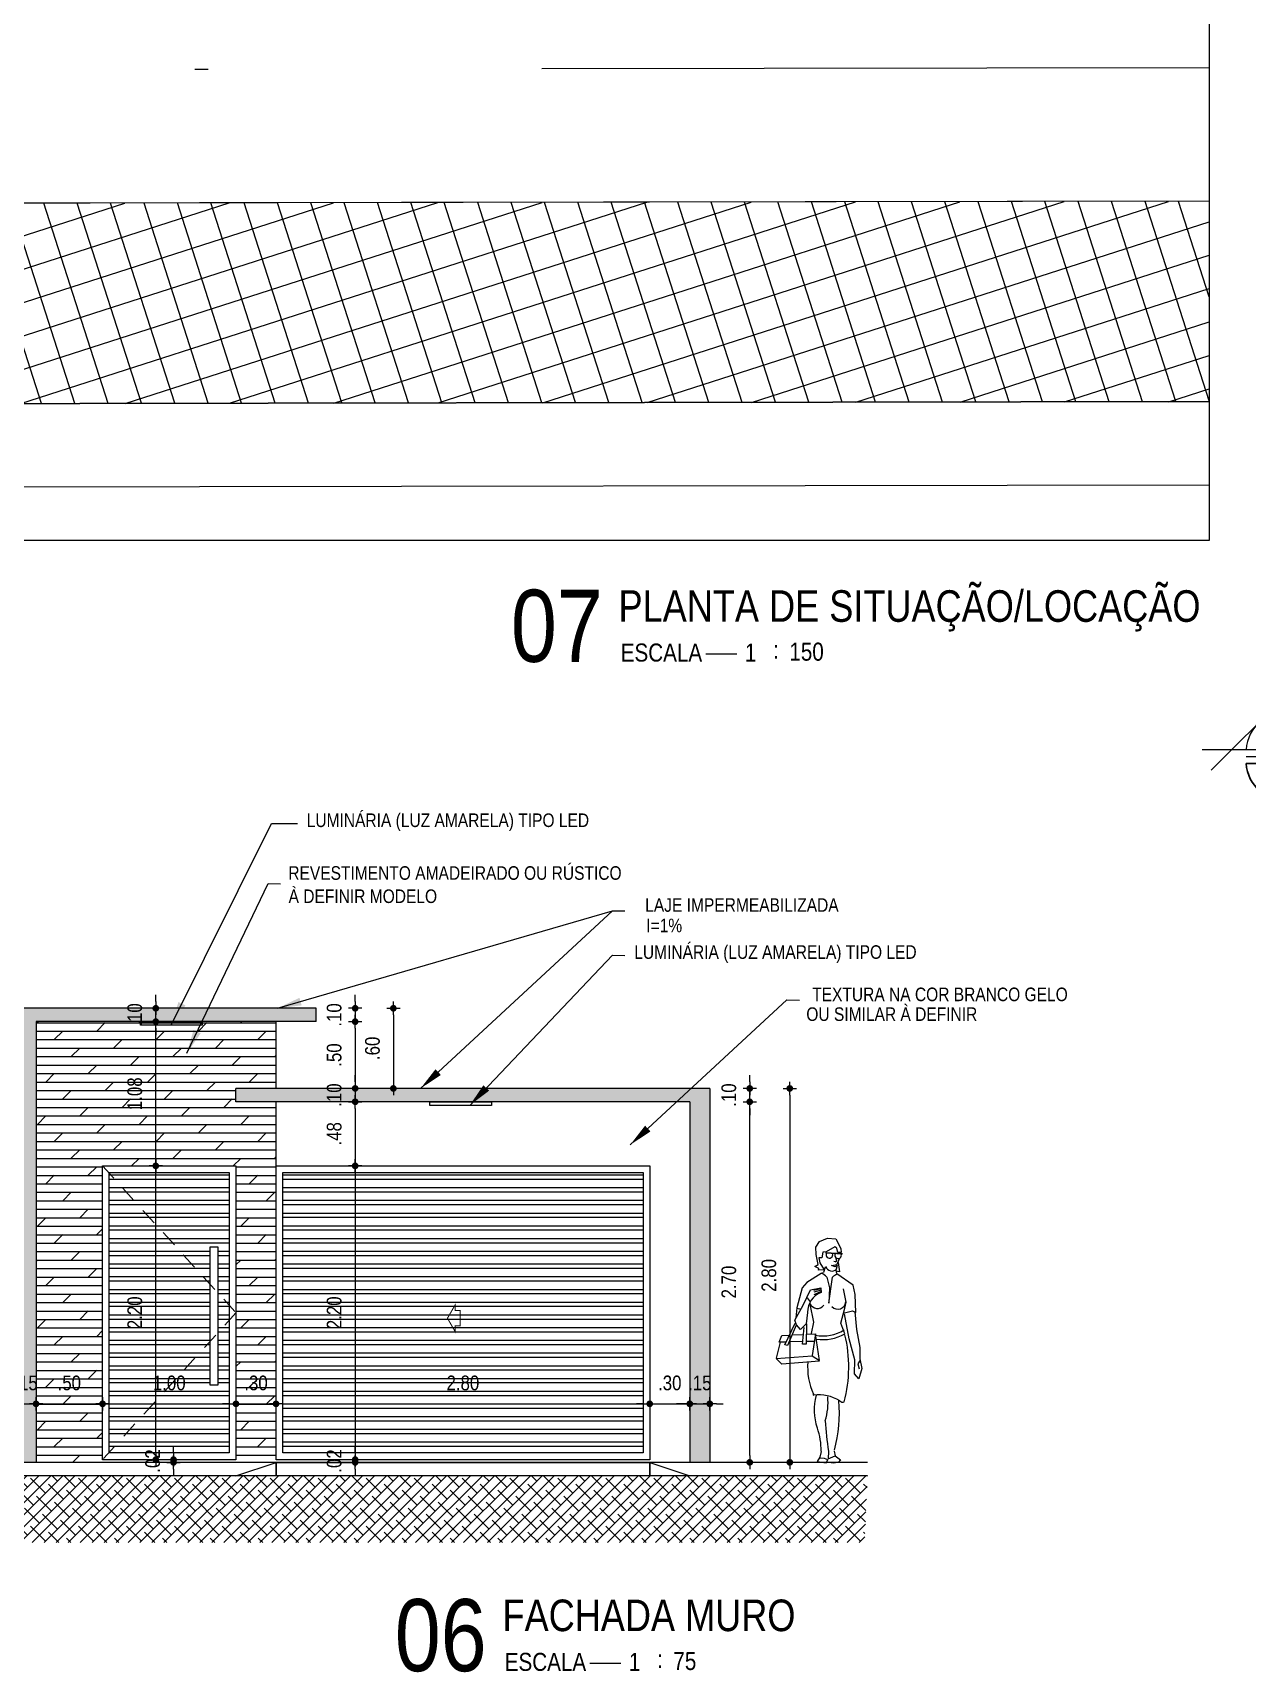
# Model space of a CAD drawing. Header units: millimetres. Extents: x 4762.7 to 4825.8, y 962.1 to 1006.6.
# Drawn here: x 4770.72 to 4779.82, y 975.2 to 987.47 of the extents above; entities that cross this region are included whole.
import ezdxf
from ezdxf.enums import TextEntityAlignment as Align

# ---------------------------------------------------------------- set-up
doc = ezdxf.new("R2010")
doc.units = ezdxf.units.MM
doc.linetypes.add('DASHDOT', pattern=[1, 0.5, -0.25, 0, -0.25])
doc.linetypes.add('HIDDEN2', pattern=[0.1875, 0.125, -0.0625])
for name, color, linetype in [('0-COTAS', 8, 'Continuous'), ('Bra-Rua Calçadas', 1, 'Continuous'), ('Calçada', 1, 'Continuous'), ('COTA', 7, 'Continuous'), ('E-hatch', 8, 'Continuous'), ('E-Pen-B', 5, 'Continuous'), ('E-pen-m', 6, 'Continuous'), ('E-pen-y', 2, 'Continuous'), ('E-txt-g', 3, 'Continuous'), ('E-TXT-Y', 2, 'Continuous'), ('EIXO DAS VIAS', 252, 'DASHDOT'), ('LAYER1', 2, 'Continuous'), ('Lotes', 2, 'Continuous'), ('Área Verde Alameda etc.', 92, 'Continuous')]:
    doc.layers.add(name, color=color, linetype=linetype)
for name, color, linetype, lineweight in [('E-Cta-W', 7, 'Continuous', 20), ('E-Lay-9', 9, 'Continuous', 9), ('E-Pen-G', 3, 'Continuous', 30), ('E-Txt-W', 7, 'Continuous', 20)]:
    doc.layers.add(name, color=color, linetype=linetype, lineweight=lineweight)
doc.styles.add('F2', font='ARIALN.TTF')
doc.styles.get("Standard").update_dxf_attribs({"font": 'arial.ttf'})
doc.dimstyles.new('ARQUITETURA', dxfattribs={"dimtxt": 0.11, "dimasz": 0.05, "dimexe": 0.1, "dimexo": 0, "dimgap": 0.1, "dimtad": 1, "dimzin": 5, "dimdsep": 46, "dimtxsty": 'F2', "dimblk": 'COTA', "dimcen": 0, "dimse1": 1, "dimse2": 1, "dimadec": 0, "dimazin": 0, "dimtfac": 2, "dimtix": 1, "dimtmove": 2, "dimatfit": 3, "dimldrblk": 'COTA', "dimfxl": 1, "dimtolj": 1, "dimtzin": 5, "dimarcsym": 0})
doc.dimstyles.get("Standard").update_dxf_attribs({"dimtxt": 0.18, "dimasz": 0.18, "dimexe": 0.18, "dimexo": 0.0625, "dimgap": 0.09, "dimtad": 0, "dimtih": 1, "dimtoh": 1, "dimdec": 4, "dimzin": 0, "dimdsep": 46, "dimtxsty": 'Standard', "dimcen": 0.09, "dimadec": 0, "dimazin": 0, "dimtfac": 1, "dimtdec": 4, "dimtofl": 0, "dimtmove": 0, "dimatfit": 3, "dimfxl": 1, "dimtolj": 1, "dimtzin": 0, "dimarcsym": 0})

# ---------------------------------------------------------------- blocks, each defined once
blk = doc.blocks.new('Ind-cor_Hor')
at = {"layer": 'E-Pen-B', "color": 2}
blk.add_line((-0.35, 0), (0.35, 0), dxfattribs=at)
at = {"layer": 'E-Pen-G', "color": 7}
blk.add_line((-0.35, -0.058), (0.35, -0.058), dxfattribs=at)
blk.add_arc((0, -0.029), 0.351, 184.7802, 355.2198, dxfattribs=at)
at = {"layer": 'E-pen-y', "color": 2}
for p, q in [((-0.639, -0.114), (0.082, 0.607)), ((0.639, -0.114), (-0.082, 0.607)), ((-0.714, 0.058), (0.74, 0.058))]:
    blk.add_line(p, q, dxfattribs=at)
blk.add_arc((0, 0.029), 0.351, 4.7802, 175.2198, dxfattribs=at)
at = {"layer": 'E-Txt-W', "color": 2, "style": 'F2'}
blk.add_attdef('CORTE', text='', height=0.23, dxfattribs=at).set_placement((-0.001, 0.1), align=Align.CENTER)
at = {"layer": 'E-Txt-W', "color": 7, "style": 'F2'}
blk.add_attdef('PRANCHA', text='', height=0.075, dxfattribs=at).set_placement((-0.001, -0.179), align=Align.CENTER)
blk = doc.blocks.new('Seta')
at = {"color": 2, "const_width": 2}
blk.add_lwpolyline([(10, 15), (10, 26), (25, 0), (10, -26), (10, -15), (0, -15), (0, 15)], close=True, dxfattribs=at)
blk = doc.blocks.new('IND_DES')
at = {"layer": 'E-Txt-W', "color": 7}
blk.add_line((0.0269, -0.2428), (0.1984, -0.2428), dxfattribs=at)
at = {"layer": 'E-txt-g', "color": 7, "style": 'F2'}
for s, p in [('ESCALA', (-0.4463, -0.2864)), ('1', (0.2426, -0.2864)), (':', (0.3988, -0.2706))]:
    blk.add_text(s, height=0.1, dxfattribs=at).set_placement(p)
blk.add_attdef('ESCALA', (0.4897, -0.2812), '', height=0.1, dxfattribs=at)
at = {"layer": 'E-Txt-W', "color": 6, "style": 'F2'}
blk.add_attdef('00', text='', height=0.4, dxfattribs=at).set_placement((-0.7083, -0.2881), align=Align.CENTER)
at = {"layer": 'E-TXT-Y', "color": 7, "style": 'F2'}
for tag, p in [('PROJETO', (-0.4563, 0.1829)), ('DESENHO', (-0.4582, -0.0658))]:
    blk.add_attdef(tag, p, '', height=0.175, dxfattribs=at)
blk = doc.blocks.new('COTA')
at = {"layer": 'COTA'}
for p, q in [((-1, 0), (1, 0)), ((0, 1), (0, -1))]:
    blk.add_line(p, q, dxfattribs=at)
at = {"layer": 'COTA', "const_width": 0.5}
blk.add_lwpolyline([(-0.25, 0, 1), (0.25, 0, 1)], format="xyb", close=True, dxfattribs=at)
blk = doc.blocks.new('*D464')
at = {"color": 0, "lineweight": -2}
blk.add_line((4776.09, 976.817), (4776.09, 979.417), dxfattribs=at)
at = {"color": 0, "lineweight": -2, "xscale": 0.05, "yscale": 0.05, "zscale": 0.05}
for p, rotation in [((4776.09, 979.467), 90), ((4776.09, 976.767), 270)]:
    blk.add_blockref('COTA', p, dxfattribs=dict(at, rotation=rotation))
at = {"color": 0, "insert": (4775.934, 978.117), "char_height": 0.11, "attachment_point": 5, "rotation": 90, "style": 'F2'}
blk.add_mtext('\\A1;2.70', dxfattribs=at)
blk = doc.blocks.new('*D465')
at = {"color": 0, "lineweight": -2}
for p, q in [((4776.09, 979.617), (4776.09, 979.667)), ((4776.09, 979.467), (4776.09, 979.567)), ((4776.09, 979.417), (4776.09, 979.367))]:
    blk.add_line(p, q, dxfattribs=at)
at = {"color": 0, "lineweight": -2, "xscale": 0.05, "yscale": 0.05, "zscale": 0.05}
for p, rotation in [((4776.09, 979.567), 270), ((4776.09, 979.467), 90)]:
    blk.add_blockref('COTA', p, dxfattribs=dict(at, rotation=rotation))
at = {"color": 0, "insert": (4775.934, 979.517), "char_height": 0.11, "attachment_point": 5, "rotation": 90, "style": 'F2'}
blk.add_mtext('\\A1;.10', dxfattribs=at)
blk = doc.blocks.new('*D466')
at = {"color": 0, "lineweight": -2}
blk.add_line((4776.39, 979.517), (4776.39, 976.817), dxfattribs=at)
at = {"color": 0, "lineweight": -2, "xscale": 0.05, "yscale": 0.05, "zscale": 0.05}
for p, rotation in [((4776.39, 979.567), 90), ((4776.39, 976.767), 270)]:
    blk.add_blockref('COTA', p, dxfattribs=dict(at, rotation=rotation))
at = {"color": 0, "insert": (4776.234, 978.167), "char_height": 0.11, "attachment_point": 5, "rotation": 90, "style": 'F2'}
blk.add_mtext('\\A1;2.80', dxfattribs=at)
blk = doc.blocks.new('*D467')
at = {"color": 0, "lineweight": -2}
for p, q in [((4773.134, 980.217), (4773.134, 980.267)), ((4773.134, 980.167), (4773.134, 980.067)), ((4773.134, 980.017), (4773.134, 979.967))]:
    blk.add_line(p, q, dxfattribs=at)
at = {"color": 0, "lineweight": -2, "xscale": 0.05, "yscale": 0.05, "zscale": 0.05}
for p, rotation in [((4773.134, 980.167), 270), ((4773.134, 980.067), 90)]:
    blk.add_blockref('COTA', p, dxfattribs=dict(at, rotation=rotation))
at = {"color": 0, "insert": (4772.977, 980.117), "char_height": 0.11, "attachment_point": 5, "rotation": 90, "style": 'F2'}
blk.add_mtext('\\A1;.10', dxfattribs=at)
blk = doc.blocks.new('*D468')
at = {"color": 0, "lineweight": -2}
blk.add_line((4773.134, 980.017), (4773.134, 979.617), dxfattribs=at)
at = {"color": 0, "lineweight": -2, "xscale": 0.05, "yscale": 0.05, "zscale": 0.05}
for p, rotation in [((4773.134, 980.067), 90), ((4773.134, 979.567), 270)]:
    blk.add_blockref('COTA', p, dxfattribs=dict(at, rotation=rotation))
at = {"color": 0, "insert": (4772.977, 979.817), "char_height": 0.11, "attachment_point": 5, "rotation": 90, "style": 'F2'}
blk.add_mtext('\\A1;.50', dxfattribs=at)
blk = doc.blocks.new('*D469')
at = {"color": 0, "lineweight": -2}
for p, q in [((4773.134, 979.617), (4773.134, 979.667)), ((4773.134, 979.567), (4773.134, 979.467)), ((4773.134, 979.417), (4773.134, 979.367))]:
    blk.add_line(p, q, dxfattribs=at)
at = {"color": 0, "lineweight": -2, "xscale": 0.05, "yscale": 0.05, "zscale": 0.05}
for p, rotation in [((4773.134, 979.567), 270), ((4773.134, 979.467), 90)]:
    blk.add_blockref('COTA', p, dxfattribs=dict(at, rotation=rotation))
at = {"color": 0, "insert": (4772.977, 979.517), "char_height": 0.11, "attachment_point": 5, "rotation": 90, "style": 'F2'}
blk.add_mtext('\\A1;.10', dxfattribs=at)
blk = doc.blocks.new('*D470')
at = {"color": 0, "lineweight": -2}
blk.add_line((4773.134, 979.417), (4773.134, 979.037), dxfattribs=at)
at = {"color": 0, "lineweight": -2, "xscale": 0.05, "yscale": 0.05, "zscale": 0.05}
for p, rotation in [((4773.134, 979.467), 90), ((4773.134, 978.987), 270)]:
    blk.add_blockref('COTA', p, dxfattribs=dict(at, rotation=rotation))
at = {"color": 0, "insert": (4772.977, 979.227), "char_height": 0.11, "attachment_point": 5, "rotation": 90, "style": 'F2'}
blk.add_mtext('\\A1;.48', dxfattribs=at)
blk = doc.blocks.new('*D471')
at = {"color": 0, "lineweight": -2}
blk.add_line((4773.134, 978.937), (4773.134, 976.837), dxfattribs=at)
at = {"color": 0, "lineweight": -2, "xscale": 0.05, "yscale": 0.05, "zscale": 0.05}
for p, rotation in [((4773.134, 978.987), 90), ((4773.134, 976.787), 270)]:
    blk.add_blockref('COTA', p, dxfattribs=dict(at, rotation=rotation))
at = {"color": 0, "insert": (4772.977, 977.887), "char_height": 0.11, "attachment_point": 5, "rotation": 90, "style": 'F2'}
blk.add_mtext('\\A1;2.20', dxfattribs=at)
blk = doc.blocks.new('*D472')
at = {"color": 0, "lineweight": -2}
for p, q in [((4773.134, 976.837), (4773.134, 976.887)), ((4773.134, 976.787), (4773.134, 976.767)), ((4773.134, 976.717), (4773.134, 976.667))]:
    blk.add_line(p, q, dxfattribs=at)
at = {"color": 0, "lineweight": -2, "xscale": 0.05, "yscale": 0.05, "zscale": 0.05}
for p, rotation in [((4773.134, 976.787), 270), ((4773.134, 976.767), 90)]:
    blk.add_blockref('COTA', p, dxfattribs=dict(at, rotation=rotation))
at = {"color": 0, "insert": (4772.977, 976.777), "char_height": 0.11, "attachment_point": 5, "rotation": 90, "style": 'F2'}
blk.add_mtext('\\A1;.02', dxfattribs=at)
blk = doc.blocks.new('*D473')
at = {"color": 0, "lineweight": -2}
for p, q in [((4771.773, 976.837), (4771.773, 976.887)), ((4771.773, 976.767), (4771.773, 976.787)), ((4771.773, 976.717), (4771.773, 976.667))]:
    blk.add_line(p, q, dxfattribs=at)
at = {"color": 0, "lineweight": -2, "xscale": 0.05, "yscale": 0.05, "zscale": 0.05}
for p, rotation in [((4771.773, 976.787), 270), ((4771.773, 976.767), 90)]:
    blk.add_blockref('COTA', p, dxfattribs=dict(at, rotation=rotation))
at = {"color": 0, "insert": (4771.617, 976.777), "char_height": 0.11, "attachment_point": 5, "rotation": 90, "style": 'F2'}
blk.add_mtext('\\A1;.02', dxfattribs=at)
blk = doc.blocks.new('*D474')
at = {"color": 0, "lineweight": -2}
blk.add_line((4771.64, 976.837), (4771.64, 978.937), dxfattribs=at)
at = {"color": 0, "lineweight": -2, "xscale": 0.05, "yscale": 0.05, "zscale": 0.05}
for p, rotation in [((4771.64, 978.987), 90), ((4771.64, 976.787), 270)]:
    blk.add_blockref('COTA', p, dxfattribs=dict(at, rotation=rotation))
at = {"color": 0, "insert": (4771.483, 977.887), "char_height": 0.11, "attachment_point": 5, "rotation": 90, "style": 'F2'}
blk.add_mtext('\\A1;2.20', dxfattribs=at)
blk = doc.blocks.new('*D475')
at = {"color": 0, "lineweight": -2}
blk.add_line((4771.64, 979.037), (4771.64, 980.017), dxfattribs=at)
at = {"color": 0, "lineweight": -2, "xscale": 0.05, "yscale": 0.05, "zscale": 0.05}
for p, rotation in [((4771.64, 980.067), 90), ((4771.64, 978.987), 270)]:
    blk.add_blockref('COTA', p, dxfattribs=dict(at, rotation=rotation))
at = {"color": 0, "insert": (4771.483, 979.527), "char_height": 0.11, "attachment_point": 5, "rotation": 90, "style": 'F2'}
blk.add_mtext('\\A1;1.08', dxfattribs=at)
blk = doc.blocks.new('*D476')
at = {"color": 0, "lineweight": -2}
for p, q in [((4771.64, 980.217), (4771.64, 980.267)), ((4771.64, 980.067), (4771.64, 980.167)), ((4771.64, 980.017), (4771.64, 979.967))]:
    blk.add_line(p, q, dxfattribs=at)
at = {"color": 0, "lineweight": -2, "xscale": 0.05, "yscale": 0.05, "zscale": 0.05}
for p, rotation in [((4771.64, 980.167), 270), ((4771.64, 980.067), 90)]:
    blk.add_blockref('COTA', p, dxfattribs=dict(at, rotation=rotation))
at = {"color": 0, "insert": (4771.483, 980.117), "char_height": 0.11, "attachment_point": 5, "rotation": 90, "style": 'F2'}
blk.add_mtext('\\A1;.10', dxfattribs=at)
blk = doc.blocks.new('*D481')
at = {"color": 0, "lineweight": -2}
for p, q in [((4770.543, 977.205), (4770.493, 977.205)), ((4770.593, 977.205), (4770.743, 977.205)), ((4770.793, 977.205), (4770.843, 977.205))]:
    blk.add_line(p, q, dxfattribs=at)
at = {"color": 0, "lineweight": -2, "xscale": 0.05, "yscale": 0.05, "zscale": 0.05}
blk.add_blockref('COTA', (4770.593, 977.205), dxfattribs=at)
at = {"color": 0, "lineweight": -2, "xscale": 0.05, "yscale": 0.05, "zscale": 0.05, "rotation": 180}
blk.add_blockref('COTA', (4770.743, 977.205), dxfattribs=at)
at = {"color": 0, "insert": (4770.668, 977.361), "char_height": 0.11, "attachment_point": 5, "style": 'F2'}
blk.add_mtext('\\A1;.15', dxfattribs=at)
blk = doc.blocks.new('*D482')
at = {"color": 0, "lineweight": -2}
blk.add_line((4770.793, 977.205), (4771.191, 977.205), dxfattribs=at)
at = {"color": 0, "lineweight": -2, "xscale": 0.05, "yscale": 0.05, "zscale": 0.05, "rotation": 180}
blk.add_blockref('COTA', (4770.743, 977.205), dxfattribs=at)
at = {"color": 0, "lineweight": -2, "xscale": 0.05, "yscale": 0.05, "zscale": 0.05}
blk.add_blockref('COTA', (4771.241, 977.205), dxfattribs=at)
at = {"color": 0, "insert": (4770.992, 977.361), "char_height": 0.11, "attachment_point": 5, "style": 'F2'}
blk.add_mtext('\\A1;.50', dxfattribs=at)
blk = doc.blocks.new('*D483')
at = {"color": 0, "lineweight": -2}
blk.add_line((4771.291, 977.205), (4772.191, 977.205), dxfattribs=at)
at = {"color": 0, "lineweight": -2, "xscale": 0.05, "yscale": 0.05, "zscale": 0.05, "rotation": 180}
blk.add_blockref('COTA', (4771.241, 977.205), dxfattribs=at)
at = {"color": 0, "lineweight": -2, "xscale": 0.05, "yscale": 0.05, "zscale": 0.05}
blk.add_blockref('COTA', (4772.241, 977.205), dxfattribs=at)
at = {"color": 0, "insert": (4771.741, 977.361), "char_height": 0.11, "attachment_point": 5, "style": 'F2'}
blk.add_mtext('\\A1;1.00', dxfattribs=at)
blk = doc.blocks.new('*D484')
at = {"color": 0, "lineweight": -2}
for p, q in [((4772.191, 977.205), (4772.141, 977.205)), ((4772.241, 977.205), (4772.541, 977.205)), ((4772.591, 977.205), (4772.641, 977.205))]:
    blk.add_line(p, q, dxfattribs=at)
at = {"color": 0, "lineweight": -2, "xscale": 0.05, "yscale": 0.05, "zscale": 0.05}
blk.add_blockref('COTA', (4772.241, 977.205), dxfattribs=at)
at = {"color": 0, "lineweight": -2, "xscale": 0.05, "yscale": 0.05, "zscale": 0.05, "rotation": 180}
blk.add_blockref('COTA', (4772.541, 977.205), dxfattribs=at)
at = {"color": 0, "insert": (4772.391, 977.361), "char_height": 0.11, "attachment_point": 5, "style": 'F2'}
blk.add_mtext('\\A1;.30', dxfattribs=at)
blk = doc.blocks.new('*D485')
at = {"color": 0, "lineweight": -2}
blk.add_line((4772.591, 977.205), (4775.291, 977.205), dxfattribs=at)
at = {"color": 0, "lineweight": -2, "xscale": 0.05, "yscale": 0.05, "zscale": 0.05, "rotation": 180}
blk.add_blockref('COTA', (4772.541, 977.205), dxfattribs=at)
at = {"color": 0, "lineweight": -2, "xscale": 0.05, "yscale": 0.05, "zscale": 0.05}
blk.add_blockref('COTA', (4775.341, 977.205), dxfattribs=at)
at = {"color": 0, "insert": (4773.941, 977.361), "char_height": 0.11, "attachment_point": 5, "style": 'F2'}
blk.add_mtext('\\A1;2.80', dxfattribs=at)
blk = doc.blocks.new('*D486')
at = {"color": 0, "lineweight": -2}
for p, q in [((4775.291, 977.205), (4775.241, 977.205)), ((4775.341, 977.205), (4775.641, 977.205)), ((4775.691, 977.205), (4775.741, 977.205))]:
    blk.add_line(p, q, dxfattribs=at)
at = {"color": 0, "lineweight": -2, "xscale": 0.05, "yscale": 0.05, "zscale": 0.05}
blk.add_blockref('COTA', (4775.341, 977.205), dxfattribs=at)
at = {"color": 0, "lineweight": -2, "xscale": 0.05, "yscale": 0.05, "zscale": 0.05, "rotation": 180}
blk.add_blockref('COTA', (4775.641, 977.205), dxfattribs=at)
at = {"color": 0, "insert": (4775.491, 977.361), "char_height": 0.11, "attachment_point": 5, "style": 'F2'}
blk.add_mtext('\\A1;.30', dxfattribs=at)
blk = doc.blocks.new('*D487')
at = {"color": 0, "lineweight": -2}
for p, q in [((4775.591, 977.205), (4775.541, 977.205)), ((4775.641, 977.205), (4775.791, 977.205)), ((4775.841, 977.205), (4775.891, 977.205))]:
    blk.add_line(p, q, dxfattribs=at)
at = {"color": 0, "lineweight": -2, "xscale": 0.05, "yscale": 0.05, "zscale": 0.05}
blk.add_blockref('COTA', (4775.641, 977.205), dxfattribs=at)
at = {"color": 0, "lineweight": -2, "xscale": 0.05, "yscale": 0.05, "zscale": 0.05, "rotation": 180}
blk.add_blockref('COTA', (4775.791, 977.205), dxfattribs=at)
at = {"color": 0, "insert": (4775.716, 977.361), "char_height": 0.11, "attachment_point": 5, "style": 'F2'}
blk.add_mtext('\\A1;.15', dxfattribs=at)
blk = doc.blocks.new('*D489')
at = {"color": 0, "lineweight": -2}
blk.add_line((4773.42, 980.117), (4773.42, 979.617), dxfattribs=at)
at = {"color": 0, "lineweight": -2, "xscale": 0.05, "yscale": 0.05, "zscale": 0.05}
for p, rotation in [((4773.42, 980.167), 90), ((4773.42, 979.567), 270)]:
    blk.add_blockref('COTA', p, dxfattribs=dict(at, rotation=rotation))
at = {"color": 0, "insert": (4773.264, 979.867), "char_height": 0.11, "attachment_point": 5, "rotation": 90, "style": 'F2'}
blk.add_mtext('\\A1;.60', dxfattribs=at)
blk = doc.blocks.new('Mulher001', base_point=(230, 53))
at = {"color": 7}
for p, q in [((226.96, 114.08), (228.08, 115.71)), ((227.06, 111.99), (226.96, 114.08)), ((228.08, 115.71), (230.34, 116.67)), ((232.45, 114.25), (229.96, 112.79)), ((230.34, 116.67), (232.77, 116.5)), ((233.02, 113.88), (232.45, 114.25)), ((232.77, 116.5), (234.17, 113.78)), ((233.35, 112.57), (233.02, 113.88)), ((234.17, 113.78), (234.29, 112.55)), ((226.7, 108.53), (227.65, 109.16)), ((227.65, 109.16), (227.06, 111.99)), ((228.7, 111.01), (227.83, 111.03)), ((227.83, 111.03), (228.16, 109.65)), ((228.16, 109.65), (229.36, 107.64)), ((229.02, 112.66), (228.7, 111.01)), ((229.96, 112.79), (229.02, 112.66)), ((234.62, 112.25), (229.75, 112.5)), ((234.62, 112.12), (229.75, 112.38)), ((231.5, 108.88), (233.12, 109.12)), ((232.5, 108.5), (231.5, 108.88)), ((232.6, 109.92), (232.21, 110)), ((232.5, 111.5), (232.89, 110.24)), ((233.12, 108.88), (232.5, 108.5)), ((232.96, 107.89), (233.2, 108.9)), ((233.13, 109.26), (233.82, 110.83)), ((234.29, 112.55), (233.35, 112.57)), ((233.38, 109.75), (233.75, 107)), ((224.36, 103.97), (223.03, 102.41)), ((228.5, 106.52), (224.36, 103.97)), ((227.84, 108), (226.7, 108.53)), ((227.76, 107.5), (227.84, 108)), ((229.43, 107.56), (227.76, 107.5)), ((228.5, 106.6), (229.01, 106.73)), ((229.01, 106.73), (229.11, 106.82)), ((229.26, 106.89), (229.8, 108.46)), ((230.12, 105.5), (230.88, 102.38)), ((230.75, 98), (231.75, 105.5)), ((233, 106.52), (232.88, 107.53)), ((233.25, 107.12), (232.88, 107.25)), ((233.06, 106.48), (233, 106.3)), ((237.69, 103.17), (233.05, 106.4)), ((233.75, 107), (233.25, 107.12)), ((223.03, 102.41), (221.46, 96.67)), ((223.35, 97.43), (225.47, 101.85)), ((225.4, 98.39), (224.55, 99.49)), ((225.47, 101.85), (228.37, 102.38)), ((228.38, 102.12), (226.38, 101.62)), ((228.5, 101.75), (226.38, 101.12)), ((228.5, 101.38), (226.38, 100.38)), ((228.37, 102.38), (228.55, 101.1)), ((230.88, 102.38), (230.75, 98)), ((235.71, 98.3), (234.92, 102.08)), ((238.35, 100.49), (237.69, 103.17)), ((238.53, 95.29), (238.35, 100.49)), ((220.95, 93.08), (223.35, 97.43)), ((221.46, 96.67), (221.26, 93.79)), ((221.53, 96.53), (222.73, 96.3)), ((224.53, 95.31), (224.18, 92.07)), ((226.39, 92.48), (225.38, 97.67)), ((234.22, 92.2), (235.38, 96.59)), ((235.21, 95.22), (237.53, 95.75)), ((236.63, 87.76), (235.27, 94.93)), ((235.38, 96.59), (235.71, 98.3)), ((237.53, 95.75), (238.53, 95.29)), ((238.17, 95.52), (238.71, 90.39)), ((218.06, 86), (221.01, 92.21)), ((221.28, 91.63), (218.77, 85.77)), ((221.36, 91.77), (220.95, 93.08)), ((222.55, 90.38), (221.36, 91.77)), ((224.18, 92.07), (222.55, 90.38)), ((223.18, 86.18), (223.58, 91)), ((224.25, 92.07), (224.19, 86.16)), ((225.69, 89.3), (226.39, 92.48)), ((235.29, 89.16), (234.22, 92.2)), ((238.71, 90.39), (239.68, 85.24)), ((216.7, 86.75), (215.59, 82.16)), ((216.42, 86.76), (217.18, 88.69)), ((218.44, 86.8), (216.42, 86.76)), ((217.18, 88.69), (219.39, 88.81)), ((218.77, 85.77), (218.06, 86)), ((223.24, 86.91), (219.22, 86.82)), ((220.09, 88.85), (223.41, 89.02)), ((224.19, 86.16), (223.18, 86.18)), ((226.44, 86.97), (224.2, 86.93)), ((224.22, 89.07), (226.78, 89.2)), ((226.85, 89.13), (225.92, 82.95)), ((228.06, 81.46), (226.85, 89.13)), ((238.23, 81.67), (236.63, 87.76)), ((239.68, 85.24), (239.68, 81.93)), ((215.59, 82.09), (225.92, 82.87)), ((217.14, 80.4), (215.59, 82.09)), ((228.05, 81.31), (217.14, 80.4)), ((225.92, 82.87), (228.06, 81.46)), ((238.14, 77.63), (238.23, 81.67)), ((239.75, 81.62), (239.12, 80.5)), ((239.12, 80.5), (239.5, 79.12)), ((239.68, 81.93), (240.27, 79.17)), ((239.34, 76.24), (238.14, 77.63)), ((240.27, 79.17), (239.34, 76.24)), ((228.17, 53.62), (227.35, 52.41)), ((227.35, 52.41), (229.94, 51.99)), ((229.46, 53.23), (228.09, 53.33)), ((228.5, 55.27), (228.17, 53.62)), ((230.39, 52.92), (229.46, 53.23)), ((229.94, 51.99), (230.39, 52.92)), ((232.01, 51.95), (230.23, 52.2)), ((230.59, 55.37), (230.54, 53.13)), ((230.54, 53.13), (232.51, 54.03)), ((233.46, 52.06), (232.01, 51.95)), ((232.65, 54.02), (232.39, 55.33)), ((232.51, 54.03), (234.07, 52.84)), ((234.07, 52.84), (233.46, 52.06))]:
    blk.add_line(p, q, dxfattribs=at)
for centre, radius, start, end in [((230.88, 111.9), 0.962, 151.6824, 21.958), ((233.4, 111.78), 0.937, 151.0407, 23.0879), ((232.65, 110.16), 0.25, 258.4486, 17.1027), ((227.34, 103.22), 3.6, 39.3595, 71.2502), ((231.65, 109.25), 1.99, 201.045, 310.8534), ((241.62, 91.5), 17.13, 119.7449, 125.1975), ((230.63, 95.44), 6.02, 110.2277, 180.6117), ((227.45, 98.7), 2.23, 201.7022, 323.593), ((233.31, 98.6), 2.32, 223.4144, 354.5265), ((229.12, 99.48), 10.93, 258.3551, 303.1335), ((229.14, 99.89), 12.37, 260.8915, 299.825), ((196.34, 79.62), 40.12, 345.4872, 13.3864), ((242.97, 79.42), 18.36, 174.8221, 204.4669), ((226.4, 71.67), 0.203, 136.5786, 253.9713), ((227.8, 59.77), 11.8, 59.0386, 97.0838), ((243.21, 67.3), 16.7, 165.5774, 198.2287), ((213.57, 69.29), 16.92, 342.4569, 5.7206), ((192.68, 66.5), 41.09, 344.7471, 4.7519), ((234.77, 70.74), 1.25, 223.275, 289.2745), ((209.92, 55.74), 18.58, 358.7627, 19.6826), ((356.41, 72.61), 127, 183.8367, 187.8037)]:
    blk.add_arc(centre, radius, start, end, dxfattribs=at)

msp = doc.modelspace()

# ---------------------------------------------------------------- hatches: boundary and pattern name
at = {"layer": '0-COTAS', "ltscale": 0.05}
h = msp.add_hatch(dxfattribs=at)
h.set_pattern_fill('DOLMIT,_O', color=8, scale=0.01)
h.set_pattern_definition([(0, (0, 0), (0, 0.0635), []), (45, (0, 0), (-0.1269999134, 0.1269999134), [0.0898026, -0.179605])])
h.paths.add_polyline_path([(4772.541, 980.067), (4770.743, 980.067), (4770.743, 976.767), (4772.541, 976.767), (4772.541, 979.467), (4772.241, 979.467), (4772.241, 979.567), (4772.541, 979.567)])
h.paths.add_polyline_path([(4772.241, 978.987), (4772.241, 976.787), (4771.241, 976.787), (4771.241, 978.987)], flags=16)
h.paths.add_polyline_path([(4772.191, 978.937), (4772.191, 977.942), (4772.241, 977.887), (4772.191, 977.832), (4772.191, 976.837), (4771.287, 976.837), (4771.291, 976.842), (4771.291, 978.932), (4771.287, 978.937)], flags=0)
h.paths.add_polyline_path([(4772.048, 978.38), (4772.104, 978.38), (4772.104, 977.346), (4772.048, 977.346)], flags=0)
h = msp.add_hatch(dxfattribs=at)
h.set_pattern_fill('ANSI32', color=8, scale=0.01, angle=135, style=0)
h.set_pattern_definition([(180, (-86.42701, 23.91125), (-7e-18, -0.09525), []), (180, (-86.45876, 23.943), (-7e-18, -0.09525), [])])
h.paths.add_polyline_path([(4771.291, 976.837), (4772.191, 976.837), (4772.191, 978.937), (4771.291, 978.937)])
h.paths.add_polyline_path([(4772.048, 978.38), (4772.104, 978.38), (4772.104, 977.346), (4772.048, 977.346)], flags=16)
h.paths.add_polyline_path([(4772.591, 976.837), (4775.291, 976.837), (4775.291, 978.937), (4772.591, 978.937)])
at = {"layer": 'E-hatch'}
h = msp.add_hatch(dxfattribs=at)
h.set_pattern_fill('ANSI38', color=256, scale=0.02, style=0)
h.set_pattern_definition([(45, (-86.42701, 23.91125), (-0.0449012806, 0.0449012806), []), (135, (-86.42701, 23.91125), (-0.1347038418, 0.0449012806), [0.15875, -0.09525])])
h.paths.add_polyline_path([(4768.213, 976.667), (4776.973, 976.667), (4776.95, 976.167), (4768.213, 976.167)])
at = {"layer": 'E-pen-m'}
h = msp.add_hatch(dxfattribs=at)
h.set_pattern_fill('DOTS', color=6, scale=0.03, style=0)
h.paths.add_polyline_path([(4768.941, 979.487), (4768.791, 979.487), (4768.791, 976.767), (4768.941, 976.767)])
h.paths.add_polyline_path([(4769.021, 979.487), (4769.021, 979.567), (4768.791, 979.567), (4768.791, 979.487)])
h.paths.add_polyline_path([(4770.19, 976.767), (4770.34, 976.767), (4770.34, 980.167), (4770.19, 980.167)])
h.paths.add_polyline_path([(4770.593, 976.767), (4770.743, 976.767), (4770.743, 980.067), (4772.841, 980.067), (4772.841, 980.167), (4770.593, 980.167)])
h.paths.add_polyline_path([(4775.641, 979.467), (4775.641, 976.767), (4775.791, 976.767), (4775.791, 979.567), (4772.241, 979.567), (4772.241, 979.467)])
at = {"layer": 'Área Verde Alameda etc.'}
h = msp.add_hatch(dxfattribs=at)
h.set_pattern_fill('ANSI37', color=8, scale=0.075, angle=-117.1792, style=0)
h.set_pattern_definition([(287.82082076, (-1401780.63965, 1944842.71659), (0.226699344117, 0.072876079765), []), (17.82082076, (-1401780.63965, 1944842.71659), (-0.072876079765, 0.226699344117), [])])
edge = h.paths.add_edge_path()
edge.add_line((4779.532, 984.71), (4779.532, 986.21))
edge.add_line((4779.532, 986.21), (4769.747, 986.194))
edge.add_arc((4769.75, 984.694), 1.5, 90.0936, 180.0936)
edge.add_line((4768.25, 984.692), (4779.532, 984.71))

# ---------------------------------------------------------------- linework, layer by layer
at = {"color": 5}
for p, q in [((4772.841, 980.167), (4770.593, 980.167)), ((4772.841, 980.067), (4772.841, 980.167)), ((4770.743, 980.067), (4770.743, 976.767)), ((4772.841, 980.067), (4770.743, 980.067)), ((4775.791, 979.567), (4772.241, 979.567)), ((4772.241, 979.467), (4772.241, 979.567)), ((4775.791, 979.567), (4775.791, 976.767)), ((4775.641, 979.467), (4772.241, 979.467)), ((4775.641, 979.467), (4775.641, 976.767))]:
    msp.add_line(p, q, dxfattribs=at)
at = {"color": 2}
msp.add_line((4772.541, 979.567), (4772.541, 980.067), dxfattribs=at)
at = {"color": 7}
for p, q in [((4772.541, 978.987), (4772.541, 979.467)), ((4776.973, 976.667), (4768.213, 976.667))]:
    msp.add_line(p, q, dxfattribs=at)
at = {"color": 1}
msp.add_line((4776.973, 976.767), (4768.213, 976.767), dxfattribs=at)
msp.add_lwpolyline([(4764.561, 1005.858), (4779.532, 1005.858), (4779.532, 983.67), (4764.561, 983.67)], close=True, dxfattribs=at)
msp.add_lwpolyline([(4764.561, 1005.858), (4779.532, 1005.858), (4779.532, 983.67), (4764.561, 983.67)], close=True, dxfattribs=at)
at = {"color": 4}
for points in [[(4771.525, 980.067), (4771.987, 980.067), (4771.987, 980.04), (4771.525, 980.04)], [(4773.693, 979.467), (4774.155, 979.467), (4774.155, 979.44), (4773.693, 979.44)]]:
    msp.add_lwpolyline(points, close=True, dxfattribs=at)
at = {"color": 7}
for points in [[(4771.241, 978.987), (4772.241, 978.987), (4772.241, 976.787), (4771.241, 976.787)], [(4771.291, 978.937), (4772.191, 978.937), (4772.191, 976.837), (4771.291, 976.837)], [(4772.541, 978.987), (4775.341, 978.987), (4775.341, 976.787), (4772.541, 976.787)], [(4772.591, 978.937), (4775.291, 978.937), (4775.291, 976.837), (4772.591, 976.837)], [(4772.048, 978.38), (4772.104, 978.38), (4772.104, 977.346), (4772.048, 977.346)]]:
    msp.add_lwpolyline(points, close=True, dxfattribs=at)
at = {"color": 8, "linetype": 'HIDDEN2'}
msp.add_lwpolyline([(4771.241, 978.987), (4772.241, 977.887), (4771.241, 976.787)], dxfattribs=at)
at = {"color": 7}
msp.add_lwpolyline([(4772.241, 976.667), (4772.541, 976.767), (4772.541, 976.667), (4772.541, 976.767), (4775.341, 976.767), (4775.341, 976.667), (4775.341, 976.767), (4775.641, 976.667)], dxfattribs=at)
at = {"layer": 'Bra-Rua Calçadas', "color": 7}
msp.add_lwpolyline([(4779.532, 986.21), (4769.747, 986.194, 0.414214), (4768.25, 984.692), (4779.532, 984.71)], format="xyb", dxfattribs=at)
at = {"layer": 'Calçada', "color": 8, "lineweight": -3}
msp.add_line((4779.532, 986.21), (4769.747, 986.194), dxfattribs=at)
msp.add_line((4779.532, 986.21), (4769.747, 986.194), dxfattribs=at)
msp.add_lwpolyline([(4779.532, 984.71), (4768.25, 984.692)], dxfattribs=at)
at = {"layer": 'EIXO DAS VIAS', "color": 8, "ltscale": 10, "elevation": 25.927}
msp.add_lwpolyline([(4779.532, 987.21), (4767.245, 987.19)], dxfattribs=at)
at = {"layer": 'Lotes', "color": 6}
msp.add_line((4779.532, 984.085), (4768.876, 984.068), dxfattribs=at)
at = {"layer": 'Área Verde Alameda etc.', "color": 8}
msp.add_lwpolyline([(4779.532, 986.21), (4769.747, 986.194, 0.414214), (4768.25, 984.692), (4779.532, 984.71)], format="xyb", dxfattribs=at)

# ---------------------------------------------------------------- block references
ref = msp.add_blockref('IND_DES', (4775.726, 983.15), dxfattribs=dict(xscale=1.349996800000372, yscale=1.349996800000372, zscale=1.349996800000372))
ref.add_attrib('00', '07', dxfattribs={"layer": 'E-Txt-W', "height": 0.54, "style": 'F2'}).set_placement((4774.645, 982.761), align=Align.CENTER)
ref.add_attrib('DESENHO', 'PLANTA DE SITUAÇÃO/LOCAÇÃO', (4775.107, 983.061), dxfattribs={"layer": 'E-TXT-Y', "color": 2, "height": 0.23625, "style": 'F2'})
ref.add_attrib('ESCALA', '150', (4776.387, 982.77), dxfattribs={"layer": 'E-txt-g', "color": 7, "height": 0.135, "style": 'F2'})
ref = msp.add_blockref('Ind-cor_Hor', (4780.124, 982.053), dxfattribs=dict(xscale=0.9008534374780003, yscale=0.9008534374780003, zscale=0.9008534374780003))
ref.add_attrib('CORTE', 'B', dxfattribs={"layer": 'E-Txt-W', "height": 0.219, "style": 'F2'}).set_placement((4780.123, 982.143), align=Align.CENTER)
ref.add_attrib('PRANCHA', 'CORTE', dxfattribs={"layer": 'E-Txt-W', "height": 0.0875, "style": 'F2'}).set_placement((4780.123, 981.857), align=Align.CENTER)
ref = msp.add_blockref('IND_DES', (4774.857, 975.592), dxfattribs=dict(xscale=1.349996800000372, yscale=1.349996800000372, zscale=1.349996800000372))
ref.add_attrib('00', '06', dxfattribs={"layer": 'E-Txt-W', "height": 0.54, "style": 'F2'}).set_placement((4773.775, 975.203), align=Align.CENTER)
ref.add_attrib('DESENHO', 'FACHADA MURO', (4774.238, 975.503), dxfattribs={"layer": 'E-TXT-Y', "color": 2, "height": 0.23625, "style": 'F2'})
ref.add_attrib('ESCALA', '75', (4775.518, 975.212), dxfattribs={"layer": 'E-txt-g', "color": 7, "height": 0.135, "style": 'F2'})
at = {"layer": 'E-Lay-9', "xscale": 0.02600000000001046, "yscale": 0.02600000000001046, "zscale": 0.026}
msp.add_blockref('Mulher001', (4776.664, 976.789), dxfattribs=at)
at = {"layer": 'E-Lay-9', "color": 2, "xscale": 0.003821999999996523, "yscale": 0.003821999999996523, "zscale": 0.003821999999996523, "rotation": 180}
msp.add_blockref('Seta', (4773.921, 977.846), dxfattribs=at)

# ---------------------------------------------------------------- texts
at = {"layer": 'LAYER1', "color": 7, "linetype": 'Continuous', "style": 'F2'}
for s, height, p in [('LUMINÁRIA (LUZ AMARELA) TIPO LED', 0.10166, (4772.771, 981.626)), ('REVESTIMENTO AMADEIRADO OU RÚSTICO', 0.10166, (4772.633, 981.231)), ('À DEFINIR MODELO', 0.10166, (4772.635, 981.057)), ('LAJE IMPERMEABILIZADA', 0.10166, (4775.307, 980.991)), ('I=1%%%', 0.1017, (4775.315, 980.838)), ('LUMINÁRIA (LUZ AMARELA) TIPO LED', 0.10166, (4775.225, 980.639)), ('TEXTURA NA COR BRANCO GELO', 0.10166, (4776.558, 980.322)), ('OU SIMILAR À DEFINIR', 0.10166, (4776.514, 980.174))]:
    msp.add_text(s, height=height, dxfattribs=at).set_placement(p, align=Align.TOP_LEFT)

# ---------------------------------------------------------------- dimensions: what is measured, and where the dimension line sits
at = {"color": 4}
for base, p1, p2, picture, middle in [((4771.64, 980.167), (4771.392, 980.067), (4772.802, 980.167), '*D476', (4771.483, 980.117)), ((4773.134, 980.067), (4772.841, 980.167), (4772.841, 980.067), '*D467', (4772.977, 980.117)), ((4773.42, 979.567), (4772.841, 980.167), (4772.841, 979.567), '*D489', (4773.264, 979.867)), ((4771.64, 980.067), (4771.29, 978.987), (4771.392, 980.067), '*D475', (4771.483, 979.527)), ((4773.134, 979.567), (4772.841, 980.067), (4772.541, 979.567), '*D468', (4772.977, 979.817)), ((4773.134, 979.467), (4772.541, 979.567), (4772.541, 979.467), '*D469', (4772.977, 979.517)), ((4776.09, 979.567), (4775.641, 979.467), (4775.791, 979.567), '*D465', (4775.934, 979.517)), ((4776.39, 976.767), (4775.791, 979.567), (4775.791, 976.767), '*D466', (4776.234, 978.167)), ((4773.134, 978.987), (4772.541, 979.467), (4772.541, 978.987), '*D470', (4772.977, 979.227)), ((4776.09, 979.467), (4775.791, 976.767), (4775.641, 979.467), '*D464', (4775.934, 978.117)), ((4771.64, 978.987), (4771.235, 976.787), (4771.29, 978.987), '*D474', (4771.483, 977.887)), ((4773.134, 976.787), (4772.541, 978.987), (4772.541, 976.787), '*D471', (4772.977, 977.887)), ((4771.773, 976.787), (4771.368, 976.767), (4771.368, 976.787), '*D473', (4771.617, 976.777)), ((4773.134, 976.767), (4772.541, 976.787), (4772.541, 976.767), '*D472', (4772.977, 976.777))]:
    dim = msp.add_linear_dim(base=base, p1=p1, p2=p2, angle=90, dimstyle='ARQUITETURA', override={"dimfxl": 0.06, "dimfxlon": 1}, dxfattribs=at)
    dim.commit()
    dim.dimension.update_dxf_attribs({"geometry": picture, "text_midpoint": middle})
for base, p1, p2, picture, middle in [((4770.743, 977.205), (4770.593, 976.767), (4770.743, 976.767), '*D481', (4770.668, 977.361)), ((4771.241, 977.205), (4770.743, 976.767), (4771.241, 976.787), '*D482', (4770.992, 977.361)), ((4772.241, 977.205), (4771.241, 976.787), (4772.241, 976.787), '*D483', (4771.741, 977.361)), ((4772.541, 977.205), (4772.241, 976.787), (4772.541, 976.787), '*D484', (4772.391, 977.361)), ((4775.341, 977.205), (4772.541, 976.787), (4775.341, 976.816), '*D485', (4773.941, 977.361)), ((4775.641, 977.205), (4775.341, 976.816), (4775.641, 976.833), '*D486', (4775.491, 977.361)), ((4775.791, 977.205), (4775.641, 976.833), (4775.791, 976.845), '*D487', (4775.716, 977.361))]:
    dim = msp.add_linear_dim(base=base, p1=p1, p2=p2, dimstyle='ARQUITETURA', override={"dimfxl": 0.06, "dimfxlon": 1}, dxfattribs=at)
    dim.commit()
    dim.dimension.update_dxf_attribs({"geometry": picture, "text_midpoint": middle})

# ---------------------------------------------------------------- leaders
at = {"layer": 'E-Cta-W', "color": 7}
for points in [[(4771.756, 980.04), (4772.508, 981.552), (4772.701, 981.55)], [(4771.872, 979.83), (4772.481, 981.101), (4772.574, 981.099)], [(4772.552, 980.167), (4775.062, 980.898), (4775.155, 980.896)], [(4773.624, 979.567), (4775.062, 980.898), (4775.155, 980.896)], [(4773.992, 979.44), (4775.062, 980.564), (4775.155, 980.562)], [(4775.194, 979.144), (4776.369, 980.23), (4776.462, 980.228)]]:
    msp.add_leader(points, dimstyle='Standard', dxfattribs=at)

doc.saveas('drawing.dxf')
